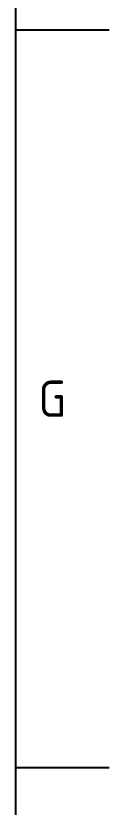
# Paper-space layout 'SHEET 2' of a CAD drawing. Header units: metres, sheet in millimetres. Extents: x -21 to 812, y -3 to 583.
# Drawn here: x 803.4 to 812.4, y 73.2 to 149.3 of the extents above; entities that cross this region are included whole.
import ezdxf
from ezdxf.enums import TextEntityAlignment as Align

# ---------------------------------------------------------------- set-up
doc = ezdxf.new("R2010")
doc.units = ezdxf.units.M
doc.layers.get('0').update_dxf_attribs({"color": 6})
doc.layers.add('Notes', color=7, linetype='Continuous')
doc.layers.add('SupportsUG_SP_EXT', color=7, linetype='Continuous')
doc.styles.add('iecISOCP', font='isocp.shx')
doc.styles.get("Standard").update_dxf_attribs({"font": 'arial.ttf'})

# ---------------------------------------------------------------- blocks, each defined once
blk = doc.blocks.new('A1_FRAME_TITLE')
at = {"layer": 'Notes', "linetype": 'Continuous'}
for p, q in [((824, 5.973), (824, 573.973)), ((823.986, 147.973), (832.986, 147.973)), ((824, 76.973), (832.986, 76.973))]:
    blk.add_line(p, q, dxfattribs=at)
blk.add_attdef('DRAFT_NUM', (31.165, 23.294), '', height=2.5, rotation=90)
at = {"layer": 'Notes', "style": 'iecISOCP'}
blk.add_text('G', height=3.5, dxfattribs=at).set_placement((827.505, 112.473), align=Align.MIDDLE_CENTER)
at = {"layer": 'Notes', "style": 'iecISOCP', "flags": 8}
blk.add_attdef('VERSION_NO', text='', height=2.5, rotation=90, dxfattribs=at).set_placement((302.5, 43.812), align=Align.MIDDLE_CENTER)
at = {"layer": 'Notes', "style": 'iecISOCP'}
for tag, p in [('CAP_NO', (512.821, 43.457)), ('IE_NUM', (512.683, 37.81)), ('REF_No_1', (335.465, 31.955)), ('REF_1', (362.456, 31.955)), ('HV_SWITCH', (513.097, 31.809)), ('GEN_WO', (441.932, 31.409)), ('REF_No_2', (335.465, 25.955)), ('REF_2', (362.456, 25.955)), ('OH_WO', (441.932, 25.457)), ('UBD_REF', (512.683, 25.473)), ('REF_No_3', (335.465, 19.955)), ('REF_3', (362.456, 19.955)), ('UG_WO', (441.932, 19.697)), ('GIS_MAP_No', (512.683, 19.688)), ('REF_No_4', (335.465, 13.955)), ('REF_4', (362.456, 13.955)), ('HV_OP_DIAG', (512.96, 13.844)), ('SUB_WO', (441.932, 13.457)), ('LGA', (512.579, 7.423)), ('ExportID', (9.082, 2.39))]:
    blk.add_attdef(tag, p, '', height=2.5, dxfattribs=at)
for tag, height, p in [('T1', 3.5, (684.207, 39.465)), ('T2', 3.5, (684.207, 34.346)), ('scale', 2.5, (567.59, 33.269)), ('T3', 3.5, (684.207, 28.92)), ('DRAWN', 2.5, (567.59, 25.368)), ('T4', 3.5, (684.207, 23.657)), ('REV', 5, (819.688, 17.095)), ('T5', 3.5, (684.207, 18.231)), ('DATE', 2.5, (567.59, 16.88)), ('T6', 3.5, (684.207, 12.969)), ('DESIGN', 2.5, (605.25, 9.155)), ('CHD', 2.5, (567.59, 8.88))]:
    blk.add_attdef(tag, text='', height=height, dxfattribs=at).set_placement(p, align=Align.CENTER)
blk.add_attdef('NUM', text='', height=7, dxfattribs=at).set_placement((792, 20.118), align=Align.MIDDLE_CENTER)
for tag, p in [('NS', (790.346, 8.119)), ('SHTS', (805.045, 8.119))]:
    blk.add_attdef(tag, text='', height=2.5, dxfattribs=at).set_placement(p, align=Align.MIDDLE)
at = {"layer": 'Notes', "style": 'iecISOCP', "flags": 1}
for tag, p in [('ProjectType', (14.175, -26.797)), ('ProjectNumber', (23.56, -26.818)), ('DrawingNumber', (35.514, -26.803)), ('ProjectDescription', (47.564, -26.825)), ('ExportDate', (60.284, -26.789)), ('ExportUserName', (69.155, -26.8)), ('DesignerCompanyName', (81.484, -26.793)), ('ExportAreaOfInterest', (97.1, -26.813)), ('GIS_SUCCESS', (111.997, -26.78)), ('CAD_SUCCESS', (121.789, -26.783)), ('DEPOTCODE', (132.106, -26.877)), ('ExportCategories', (140.083, -26.797)), ('Comments', (154.385, -26.883))]:
    blk.add_attdef(tag, p, '', height=1, dxfattribs=at)

psp = doc.layouts.new('SHEET 2')

# ---------------------------------------------------------------- block references
at = {"layer": 'SupportsUG_SP_EXT'}
psp.add_blockref('A1_FRAME_TITLE', (-20.549, 0), dxfattribs=at)

doc.saveas('drawing.dxf')
